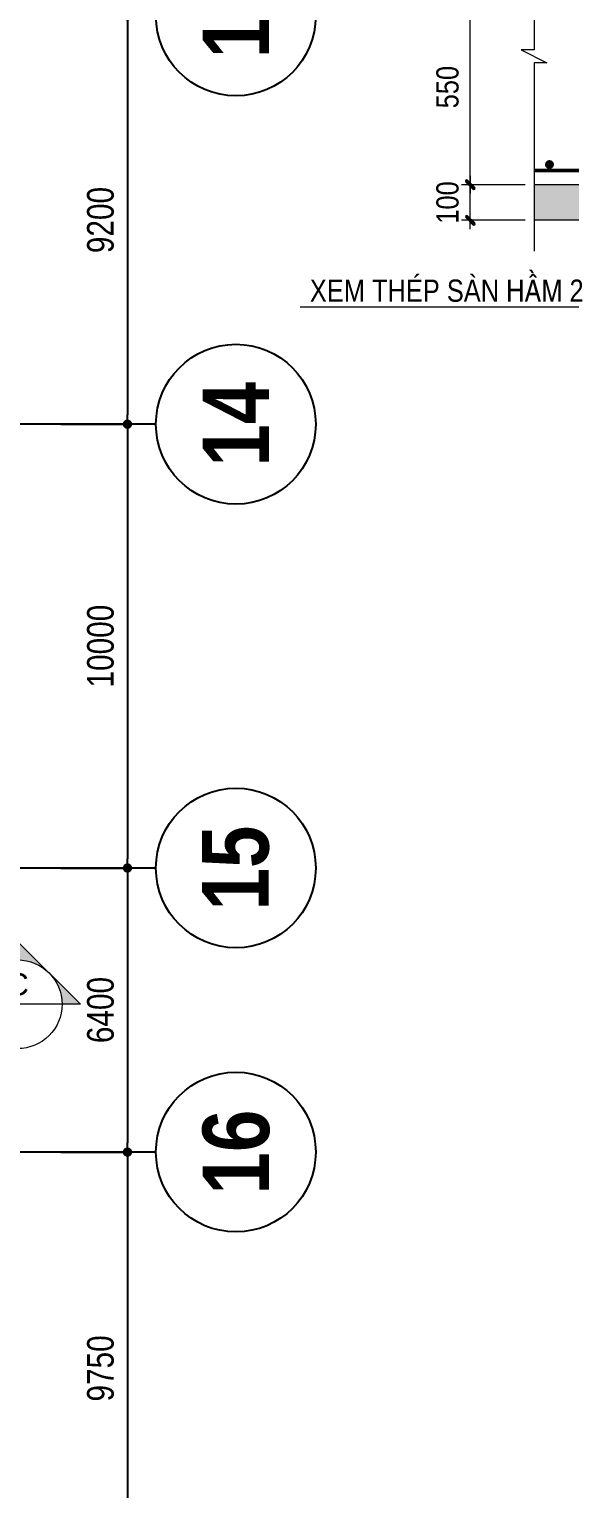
# Model space of a CAD drawing. Header units: millimetres. Extents: x 2356525 to 2927188, y -665534 to -417818.
# Drawn here: x 2811036 to 2823216, y -585119 to -552231 of the extents above; entities that cross this region are included whole.
import ezdxf
from ezdxf.enums import TextEntityAlignment as Align

# ---------------------------------------------------------------- set-up
doc = ezdxf.new("R2010")
doc.units = ezdxf.units.MM
doc.header["$LTSCALE"] = 200
doc.header["$MEASUREMENT"] = 0
doc.linetypes.add('CHG_XX_Luoi truc$0$MB_Luoi truc$0$Center101', pattern=[13, 10, -1, 1, -1])
doc.layers.get('0').update_dxf_attribs({"lineweight": 9})
doc.layers.get('Defpoints').update_dxf_attribs({"color": 10, "lineweight": 0})
for name, color, linetype in [('8', 8, 'Continuous'), ('CHG_XX_Luoi truc$0$Grid', 34, 'Continuous'), ('CHG_XX_Luoi truc$0$Grid Line', 251, 'CHG_XX_Luoi truc$0$MB_Luoi truc$0$Center101')]:
    doc.layers.add(name, color=color, linetype=linetype)
for name, color, linetype, lineweight in [('CHG_XX_Cot_Ham 2$0$NS-Pier-H2', 150, 'Continuous', 13), ('CHG_XX_Damsan_Ham 2$0$CHG_XX_Damsan_Ham 2$0$DBAO', 3, 'Continuous', 13), ('CHG_XX_Damsan_Ham 2$0$HATCH', 57, 'Continuous', 9), ('CTHEP', 50, 'Continuous', 50), ('DBAO', 90, 'Continuous', 13), ('DGIONG', 130, 'Continuous', 13), ('KTH', 154, 'Continuous', 9), ('MB_Luoi truc$0$Dim 300', 1, 'Continuous', 5), ('STICK', 1, 'Continuous', 9), ('TEXT', 7, 'Continuous', 15)]:
    doc.layers.add(name, color=color, linetype=linetype, lineweight=lineweight)
doc.styles.add('CHG_XX_Luoi truc$0$MB_Luoi truc$0$Grid A-F$0$VNI-HelveCB', font='')
doc.styles.add('ICIC', font='arial.ttf')
doc.styles.add('MB_Luoi truc$0$Arial_C', font='arial.ttf', dxfattribs={"width": 0.8})
doc.styles.add('Star-HelCon', font='')
doc.styles.add('TTP-HelCon', font='')
doc.styles.get('CHG_XX_Luoi truc$0$MB_Luoi truc$0$Grid A-F$0$VNI-HelveCB').set_extended_font_data('VNI-Helve-Condense', bold=True)
doc.styles.get('Star-HelCon').set_extended_font_data('VNI-Helve-Condense')
doc.styles.get('TTP-HelCon').set_extended_font_data('VNI-Helve-Condense')
doc.dimstyles.new('MB_Luoi truc$0$Dim 300 (A1-A2)', dxfattribs={"dimscale": 300, "dimtxt": 2, "dimasz": 0.7, "dimexe": 0, "dimexo": 1, "dimgap": 1, "dimtad": 1, "dimdec": 0, "dimzin": 12, "dimdsep": 46, "dimtxsty": 'MB_Luoi truc$0$Arial_C', "dimblk": 'MB_Luoi truc$0$_Dot', "dimcen": 1, "dimclrd": 256, "dimclre": 256, "dimclrt": 3, "dimadec": 0, "dimazin": 0, "dimtfac": 1, "dimtdec": 0, "dimtix": 1, "dimtmove": 2, "dimatfit": 3, "dimldrblk": 'MB_Luoi truc$0$HTT Arrow 30', "dimfxl": 1, "dimtolj": 1, "dimtzin": 0, "dimarcsym": 0})
doc.dimstyles.new('TTP-100', dxfattribs={"dimscale": 100, "dimtxt": 2.5, "dimasz": 1, "dimexe": 1, "dimexo": 0, "dimgap": 0.09, "dimtad": 0, "dimdec": 4, "dimrnd": 1, "dimdsep": 46, "dimtxsty": 'TTP-HelCon', "dimblk": 'Stick', "dimcen": 0.09, "dimdle": 1.5, "dimclrd": 256, "dimclre": 256, "dimclrt": 7, "dimadec": 0, "dimazin": 0, "dimtfac": 1, "dimtdec": 4, "dimtix": 1, "dimtmove": 0, "dimatfit": 3, "dimfxl": 1, "dimtvp": 1, "dimtolj": 1, "dimtzin": 0, "dimlwd": -1, "dimlwe": -1, "dimarcsym": 1})
doc.dimstyles.new('TTP-25', dxfattribs={"dimscale": 25, "dimtxt": 2.5, "dimasz": 1, "dimexe": 1, "dimexo": 1, "dimgap": 0.09, "dimtad": 0, "dimdec": 4, "dimrnd": 1, "dimzin": 9, "dimdsep": 46, "dimtxsty": 'TTP-HelCon', "dimblk": 'Stick', "dimcen": 0.09, "dimdle": 1.5, "dimclrd": 256, "dimclre": 256, "dimclrt": 7, "dimadec": 0, "dimazin": 0, "dimtfac": 1, "dimtdec": 4, "dimtmove": 0, "dimatfit": 3, "dimldrblk": 'ARCHTICK', "dimfxl": 1, "dimtvp": 1, "dimtolj": 1, "dimtzin": 0, "dimarcsym": 0})

# ---------------------------------------------------------------- blocks, each defined once
blk = doc.blocks.new('MB_Luoi truc$0$_Dot')
at = {"color": 0, "linetype": 'ByBlock', "lineweight": -2}
blk.add_line((-0.5, 0), (-1, 0), dxfattribs=at)
at = {"color": 0, "linetype": 'ByBlock', "const_width": 0.5}
blk.add_lwpolyline([(-0.25, 0, 1), (0.25, 0, 1)], format="xyb", close=True, dxfattribs=at)
blk = doc.blocks.new('*D36')
at = {"layer": 'Defpoints', "color": 0, "transparency": 16777216}
for p in [(2811448, -551931), (2811448, -561131), (2813250, -561131)]:
    blk.add_point(p, dxfattribs=at)
at = {"layer": 'MB_Luoi truc$0$Dim 300', "lineweight": -2, "transparency": 16777216}
for p, q in [((2811748, -551931), (2813250, -551931)), ((2813250, -552141), (2813250, -560921)), ((2811748, -561131), (2813250, -561131))]:
    blk.add_line(p, q, dxfattribs=at)
at = {"layer": 'MB_Luoi truc$0$Dim 300', "lineweight": -2, "transparency": 16777216, "xscale": 210, "yscale": 210, "zscale": 210}
for p, rotation in [((2813250, -551931), 90), ((2813250, -561131), 270)]:
    blk.add_blockref('MB_Luoi truc$0$_Dot', p, dxfattribs=dict(at, rotation=rotation))
at = {"layer": 'MB_Luoi truc$0$Dim 300', "color": 3, "transparency": 16777216, "insert": (2812644, -556531), "char_height": 600, "attachment_point": 5, "rotation": 90, "style": 'MB_Luoi truc$0$Arial_C'}
blk.add_mtext('\\A1;9200', dxfattribs=at)
blk = doc.blocks.new('MB_Luoi truc$0$HTT Arrow 30')
blk.add_hatch(color=256).paths.add_polyline_path([(-2.5, 0.375), (-2.5, -0.375), (0, 0)])
at = {"color": 0, "linetype": 'ByBlock', "lineweight": -2}
for p, q in [((0, 0), (-2.5, 0.375)), ((-2.5, -0.375), (-2.5, 0.375)), ((0, 0), (-2.5, -0.375))]:
    blk.add_line(p, q, dxfattribs=at)
blk = doc.blocks.new('*D37')
at = {"layer": 'Defpoints', "color": 0, "transparency": 16777216}
for p in [(2811448, -561131), (2811447, -571131), (2813250, -571131)]:
    blk.add_point(p, dxfattribs=at)
at = {"layer": 'MB_Luoi truc$0$Dim 300', "lineweight": -2, "transparency": 16777216}
for p, q in [((2811748, -561131), (2813250, -561131)), ((2813250, -561341), (2813250, -570921)), ((2811747, -571131), (2813250, -571131))]:
    blk.add_line(p, q, dxfattribs=at)
at = {"layer": 'MB_Luoi truc$0$Dim 300', "lineweight": -2, "transparency": 16777216, "xscale": 210, "yscale": 210, "zscale": 210}
for p, rotation in [((2813250, -561131), 90), ((2813250, -571131), 270)]:
    blk.add_blockref('MB_Luoi truc$0$_Dot', p, dxfattribs=dict(at, rotation=rotation))
at = {"layer": 'MB_Luoi truc$0$Dim 300', "color": 3, "transparency": 16777216, "insert": (2812644, -566131), "char_height": 600, "attachment_point": 5, "rotation": 90, "style": 'MB_Luoi truc$0$Arial_C'}
blk.add_mtext('\\A1;10000', dxfattribs=at)
blk = doc.blocks.new('*D38')
at = {"layer": 'Defpoints', "color": 0, "transparency": 16777216}
for p in [(2811447, -571131), (2811447, -577531), (2813250, -577531)]:
    blk.add_point(p, dxfattribs=at)
at = {"layer": 'MB_Luoi truc$0$Dim 300', "lineweight": -2, "transparency": 16777216}
for p, q in [((2811747, -571131), (2813250, -571131)), ((2813250, -571341), (2813250, -577321)), ((2811747, -577531), (2813250, -577531))]:
    blk.add_line(p, q, dxfattribs=at)
at = {"layer": 'MB_Luoi truc$0$Dim 300', "lineweight": -2, "transparency": 16777216, "xscale": 210, "yscale": 210, "zscale": 210}
for p, rotation in [((2813250, -571131), 90), ((2813250, -577531), 270)]:
    blk.add_blockref('MB_Luoi truc$0$_Dot', p, dxfattribs=dict(at, rotation=rotation))
at = {"layer": 'MB_Luoi truc$0$Dim 300', "color": 3, "transparency": 16777216, "insert": (2812644, -574331), "char_height": 600, "attachment_point": 5, "rotation": 90, "style": 'MB_Luoi truc$0$Arial_C'}
blk.add_mtext('\\A1;6400', dxfattribs=at)
blk = doc.blocks.new('*D39')
at = {"layer": 'Defpoints', "color": 0, "transparency": 16777216}
for p in [(2811447, -577531), (2811447, -587281), (2813250, -587281)]:
    blk.add_point(p, dxfattribs=at)
at = {"layer": 'MB_Luoi truc$0$Dim 300', "lineweight": -2, "transparency": 16777216}
for p, q in [((2811747, -577531), (2813250, -577531)), ((2813250, -577741), (2813250, -587071)), ((2811747, -587281), (2813250, -587281))]:
    blk.add_line(p, q, dxfattribs=at)
at = {"layer": 'MB_Luoi truc$0$Dim 300', "lineweight": -2, "transparency": 16777216, "xscale": 210, "yscale": 210, "zscale": 210}
for p, rotation in [((2813250, -577531), 90), ((2813250, -587281), 270)]:
    blk.add_blockref('MB_Luoi truc$0$_Dot', p, dxfattribs=dict(at, rotation=rotation))
at = {"layer": 'MB_Luoi truc$0$Dim 300', "color": 3, "transparency": 16777216, "insert": (2812644, -582406), "char_height": 600, "attachment_point": 5, "rotation": 90, "style": 'MB_Luoi truc$0$Arial_C'}
blk.add_mtext('\\A1;9750', dxfattribs=at)
blk = doc.blocks.new('*U837')
at = {"layer": 'CHG_XX_Luoi truc$0$Grid', "lineweight": -2}
blk.add_line((0, -3), (0, 0), dxfattribs=at)
blk.add_circle((0, -9), 6, dxfattribs=at)
at = {"layer": 'CHG_XX_Luoi truc$0$Grid Line'}
blk.add_line((0, 0), (0, 438), dxfattribs=at)
at = {"layer": 'CHG_XX_Luoi truc$0$Grid', "lineweight": -2, "style": 'CHG_XX_Luoi truc$0$MB_Luoi truc$0$Grid A-F$0$VNI-HelveCB'}
for tag, p in [('GRIDSUB', (0, 447)), ('GRID', (0, -9))]:
    blk.add_attdef(tag, text='', height=5, dxfattribs=at).set_placement(p, align=Align.MIDDLE)
blk = doc.blocks.new('CHG_XX_Luoi truc')
at = {"layer": 'CHG_XX_Luoi truc$0$Grid'}
ref = blk.add_blockref('*U837', (110703, 58050), dxfattribs=dict(at, xscale=300.0000000000013, yscale=300.0000000000013, zscale=300.0000000000013, rotation=90))
ref.add_attrib('GRID', '13', dxfattribs={"lineweight": -2, "height": 1500, "rotation": 90, "style": 'CHG_XX_Luoi truc$0$MB_Luoi truc$0$Grid A-F$0$VNI-HelveCB'}).set_placement((113403, 58050), align=Align.MIDDLE)
ref = blk.add_blockref('*U837', (110703, 48850), dxfattribs=dict(at, xscale=300.0000000000013, yscale=300.0000000000013, zscale=300.0000000000013, rotation=90))
ref.add_attrib('GRID', '14', dxfattribs={"lineweight": -2, "height": 1500, "rotation": 90, "style": 'CHG_XX_Luoi truc$0$MB_Luoi truc$0$Grid A-F$0$VNI-HelveCB'}).set_placement((113403, 48850), align=Align.MIDDLE)
ref = blk.add_blockref('*U837', (110703, 38850), dxfattribs=dict(at, xscale=300.0000000000013, yscale=300.0000000000013, zscale=300.0000000000013, rotation=90))
ref.add_attrib('GRID', '15', dxfattribs={"lineweight": -2, "height": 1500, "rotation": 90, "style": 'CHG_XX_Luoi truc$0$MB_Luoi truc$0$Grid A-F$0$VNI-HelveCB'}).set_placement((113403, 38850), align=Align.MIDDLE)
ref = blk.add_blockref('*U837', (110703, 32450), dxfattribs=dict(at, xscale=300.0000000000013, yscale=300.0000000000013, zscale=300.0000000000013, rotation=90))
ref.add_attrib('GRID', '16', dxfattribs={"lineweight": -2, "height": 1500, "rotation": 90, "style": 'CHG_XX_Luoi truc$0$MB_Luoi truc$0$Grid A-F$0$VNI-HelveCB'}).set_placement((113403, 32450), align=Align.MIDDLE)
blk = doc.blocks.new('CHG_XX_Cot_Ham 2')
at = {"layer": 'CHG_XX_Cot_Ham 2$0$NS-Pier-H2'}
blk.add_blockref('CHG_XX_Luoi truc', (0, 0), dxfattribs=at)
blk = doc.blocks.new('sfddxg')
h = blk.add_hatch(color=256)
h.paths.add_polyline_path([(-500, 0), (-707, 0), (-354, 354, 0.198912)])
h.paths.add_polyline_path([(-354, 354), (0, 707), (354, 354, 0.198912), (0, 500, 0.198912)])
h.paths.add_polyline_path([(354, 354), (707, 0), (500, 0, 0.198912)])
for p, q in [((550, 0), (-550, 0)), ((-500, 0), (-500, 0))]:
    blk.add_line(p, q)
blk.add_lwpolyline([(-500, 0), (-707, 0), (0, 707), (707, 0), (500, 0)])
blk.add_circle((0, 0), 500)
at = {"style": 'ICIC', "flags": 8}
blk.add_attdef('1', text='', height=250, dxfattribs=at).set_placement((0, 225), align=Align.MIDDLE)
blk.add_attdef('B-H2-14', text='', height=200, dxfattribs=at).set_placement((-528, -180), align=Align.MIDDLE_LEFT)
blk = doc.blocks.new('Stick')
at = {"layer": 'STICK'}
h = blk.add_hatch(color=256, dxfattribs=at)
edge = h.paths.add_edge_path()
edge.add_line((0.3, 0.5), (-0.5, -0.3))
edge.add_arc((-0.4, -0.4), 0.141, 135, 315)
edge.add_line((-0.3, -0.5), (0.5, 0.3))
edge.add_arc((0.4, 0.4), 0.141, 315, 495)
blk.add_line((1, 0), (-1, 0), dxfattribs=at)
blk.add_lwpolyline([(0.3, 0.5), (-0.5, -0.3, 1), (-0.3, -0.5), (0.5, 0.3, 1), (0.3, 0.5, 1)], format="xyb", dxfattribs=at)
blk = doc.blocks.new('*D388')
at = {"layer": 'Defpoints', "color": 0, "ltscale": 500, "transparency": 16777216}
for p in [(2871281.8, -554886.5), (2871461.3, -554886.5), (2871461.3, -554986.5)]:
    blk.add_point(p, dxfattribs=at)
at = {"layer": 'KTH', "lineweight": -2, "ltscale": 500, "transparency": 16777216}
for p, q in [((2871436.3, -554886.5), (2871256.8, -554886.5)), ((2871281.8, -554961.5), (2871281.8, -554911.5)), ((2871436.3, -554986.5), (2871256.8, -554986.5))]:
    blk.add_line(p, q, dxfattribs=at)
at = {"layer": 'KTH', "lineweight": -2, "ltscale": 500, "transparency": 16777216, "xscale": 25, "yscale": 25, "zscale": 25}
for p, rotation in [((2871281.8, -554886.5), 90), ((2871281.8, -554986.5), 270)]:
    blk.add_blockref('Stick', p, dxfattribs=dict(at, rotation=rotation))
at = {"layer": 'KTH', "color": 7, "ltscale": 500, "transparency": 16777216, "insert": (2871218, -554936.5), "char_height": 62.5, "attachment_point": 5, "rotation": 90, "style": 'TTP-HelCon'}
blk.add_mtext('\\A1;100', dxfattribs=at)
blk = doc.blocks.new('_ArchTick')
at = {"color": 0, "linetype": 'ByBlock', "const_width": 0.15}
blk.add_lwpolyline([(-0.5, -0.5), (0.5, 0.5)], dxfattribs=at)
blk = doc.blocks.new('*D389')
at = {"layer": 'Defpoints', "color": 0, "ltscale": 500, "transparency": 16777216}
for p in [(2871281.8, -554336.5), (2871461.3, -554336.5), (2871461.3, -554886.5)]:
    blk.add_point(p, dxfattribs=at)
at = {"layer": 'KTH', "lineweight": -2, "ltscale": 500, "transparency": 16777216}
for p, q in [((2871436.3, -554336.5), (2871256.8, -554336.5)), ((2871281.8, -554861.5), (2871281.8, -554361.5)), ((2871436.3, -554886.5), (2871256.8, -554886.5))]:
    blk.add_line(p, q, dxfattribs=at)
at = {"layer": 'KTH', "lineweight": -2, "ltscale": 500, "transparency": 16777216, "xscale": 25, "yscale": 25, "zscale": 25}
for p, rotation in [((2871281.8, -554336.5), 90), ((2871281.8, -554886.5), 270)]:
    blk.add_blockref('Stick', p, dxfattribs=dict(at, rotation=rotation))
at = {"layer": 'KTH', "color": 7, "ltscale": 500, "transparency": 16777216, "insert": (2871218, -554611.5), "char_height": 62.5, "attachment_point": 5, "rotation": 90, "style": 'TTP-HelCon'}
blk.add_mtext('\\A1;550', dxfattribs=at)
blk = doc.blocks.new('CHG_XX_Damsan_Ham 2', base_point=(3089256, -609981))
at = {"layer": 'CHG_XX_Damsan_Ham 2$0$CHG_XX_Damsan_Ham 2$0$DBAO'}
blk.add_blockref('CHG_XX_Cot_Ham 2', (0, 0), dxfattribs=at)
at = {"layer": 'CHG_XX_Damsan_Ham 2$0$HATCH'}
blk.add_blockref('CHG_XX_Cot_Ham 2', (0, 0), dxfattribs=at)
blk = doc.blocks.new('SZFDGFDGXG')
at = {"layer": '8'}
h = blk.add_hatch(dxfattribs=at)
h.set_pattern_fill('AR-CONC', color=256, scale=10)
h.set_pattern_definition([(50, (-2872954.237, 554891.5), (71.7260183, -6.2752135), [7.5, -82.5]), (355, (-2872954.24, 554891.5), (-13.8751334, 75.2192134), [6, -66]), (100.4514445, (-2872948.26, 554890.98), (57.8508847, 68.9439991), [6.3740192, -70.1142112]), (46.1842, (-2872954.24, 554911.5), (106.724133, -16.551928), [11.25, -123.75]), (96.6356355, (-2872945.34, 554910.12), (93.4661946, 97.41186), [9.561034, -105.171376]), (351.184164, (-2872954.24, 554911.5), (93.4661945, 97.41186), [9, -99]), (21, (-2872944.237, 554906.5), (59.6907052, -40.2618891), [7.5, -82.5]), (326, (-2872944.24, 554906.5), (24.3315332, 72.5150045), [6, -66]), (71.4514447, (-2872939.26, 554903.15), (84.0222377, 32.2531153), [6.374019, -70.1142112]), (37.5, (-2872954.237, 554891.502), (1.21598553, 33.28938538), [0, -65.2, 0, -67, 0, -66.25]), (7.5, (-2872954.237, 554891.502), (26.30695374, 39.4411712), [0, -38.2, 0, -63.7, 0, -25.25]), (327.5, (-2872976.537, 554891.502), (53.38224362, -2.25548717), [0, -25, 0, -78, 0, -103.5]), (317.5, (-2872986.537, 554891.5), (58.3186169, 10.0104982), [0, -32.5, 0, -51.8, 0, -73.5])])
h.paths.add_polyline_path([(-625.07908, 5.02715), (-1368.91998, 5.02715), (-1368.91998, -94.97285), (-686.88248, -94.97285), (-436.88248, -594.97285), (1313.3821, -594.97285), (1563.3821, -94.97285), (2320.00131, -94.97285), (2320.00131, 5.02715), (1501.5787, 5.02715), (1251.5787, -494.97285), (-375.07908, -494.97285)])
at = {"layer": 'CTHEP'}
blk.add_line((-555.62247, 44.99936), (-1368.91998, 44.99936), dxfattribs=at)
at = {"layer": 'CTHEP', "const_width": 12.5}
blk.add_lwpolyline([(-1319.11638, 61.86703, -1), (-1331.61638, 61.86703, -1)], format="xyb", close=True, dxfattribs=at)
at = {"layer": 'DBAO'}
blk.add_line((-625.07908, 5.02715), (-1368.91998, 5.02715), dxfattribs=at)
at = {"layer": 'DGIONG'}
blk.add_line((-686.88248, -94.97285), (-1368.91998, -94.97285), dxfattribs=at)
at = {"layer": 'KTH'}
blk.add_lwpolyline([(-1368.91998, 978.32538), (-1368.91998, 384.79436), (-1405.35075, 384.79436), (-1332.48921, 348.36359), (-1368.91998, 348.36359), (-1368.91998, -181.8423)], dxfattribs=at)
at = {"layer": 'TEXT', "style": 'Star-HelCon'}
blk.add_text('XEM THEÙP SAØN HAÀM 2', height=62.5, dxfattribs=at).set_placement((-1614.70131, -279.62293), align=Align.MIDDLE)
at = {"layer": 'KTH', "ltscale": 500}
dim = blk.add_linear_dim(base=(-1548.4204, 555.02715), p1=(-1368.91998, 5.02715), p2=(-1368.91998, 555.02715), angle=90, dimstyle='TTP-25', dxfattribs=at)
dim.commit()
dim.dimension.update_dxf_attribs({"geometry": '*D389', "text_midpoint": (-1612.25373, 280.02715), "insert": (-2872830.23657, 554891.50182)})
dim = blk.add_linear_dim(base=(-1548.4204, 5.02715), p1=(-1368.91998, -94.97285), p2=(-1368.91998, 5.02715), angle=90, dimstyle='TTP-25', dxfattribs=at)
dim.commit()
dim.dimension.update_dxf_attribs({"geometry": '*D388', "text_midpoint": (-1548.4204, -44.97285), "dimtype": 128, "insert": (-2872830.23657, 554891.50182)})
at = {"layer": 'DGIONG'}
for points in [[(-1125.36638, 61.86703), (-1146.03567, -339.90454), (-2027.52595, -339.90454)], [(-962.27123, 44.99936), (-1146.03567, -339.90454), (-2027.52595, -339.90454)]]:
    blk.add_leader(points, dimstyle='TTP-100', override={"dimasz": 0.5, "dimgap": 0.09, "dimtad": 0}, dxfattribs=at)

msp = doc.modelspace()

# ---------------------------------------------------------------- block references
msp.add_blockref('CHG_XX_Damsan_Ham 2', (5791545.2, -1219962))
at = {"layer": 'DBAO'}
msp.add_blockref('CHG_XX_Cot_Ham 2', (2702289.2, -609981), dxfattribs=at)
at = {"layer": 'DBAO', "xscale": 8, "yscale": 8, "zscale": 8}
msp.add_blockref('SZFDGFDGXG', (2833361.4, -555775.8), dxfattribs=at)
at = {"layer": 'DBAO'}
ref = msp.add_blockref('sfddxg', (2810775.8, -574200.6), dxfattribs=dict(at, xscale=2, yscale=2, zscale=2))
ref.add_attrib('1', 'C', dxfattribs={"layer": '0', "height": 500, "style": 'ICIC'}).set_placement((2810775.8, -573750.6), align=Align.MIDDLE)

# ---------------------------------------------------------------- dimensions: what is measured, and where the dimension line sits
at = {"layer": 'MB_Luoi truc$0$Dim 300'}
for base, p1, p2, picture, middle in [((2813250.4, -561131), (2811447.7, -551931), (2811447.7, -561131), '*D36', (2812644, -556531)), ((2813250.4, -571131), (2811447.7, -561131), (2811447.4, -571131), '*D37', (2812644, -566131)), ((2813250.4, -577531), (2811447.4, -571131), (2811447.3, -577531), '*D38', (2812644, -574331)), ((2813250.4, -587281), (2811447.3, -577531), (2811447.1, -587281), '*D39', (2812644, -582406))]:
    dim = msp.add_linear_dim(base=base, p1=p1, p2=p2, angle=90, dimstyle='MB_Luoi truc$0$Dim 300 (A1-A2)', dxfattribs=at)
    dim.commit()
    dim.dimension.update_dxf_attribs({"geometry": picture, "text_midpoint": middle})

doc.saveas('drawing.dxf')
